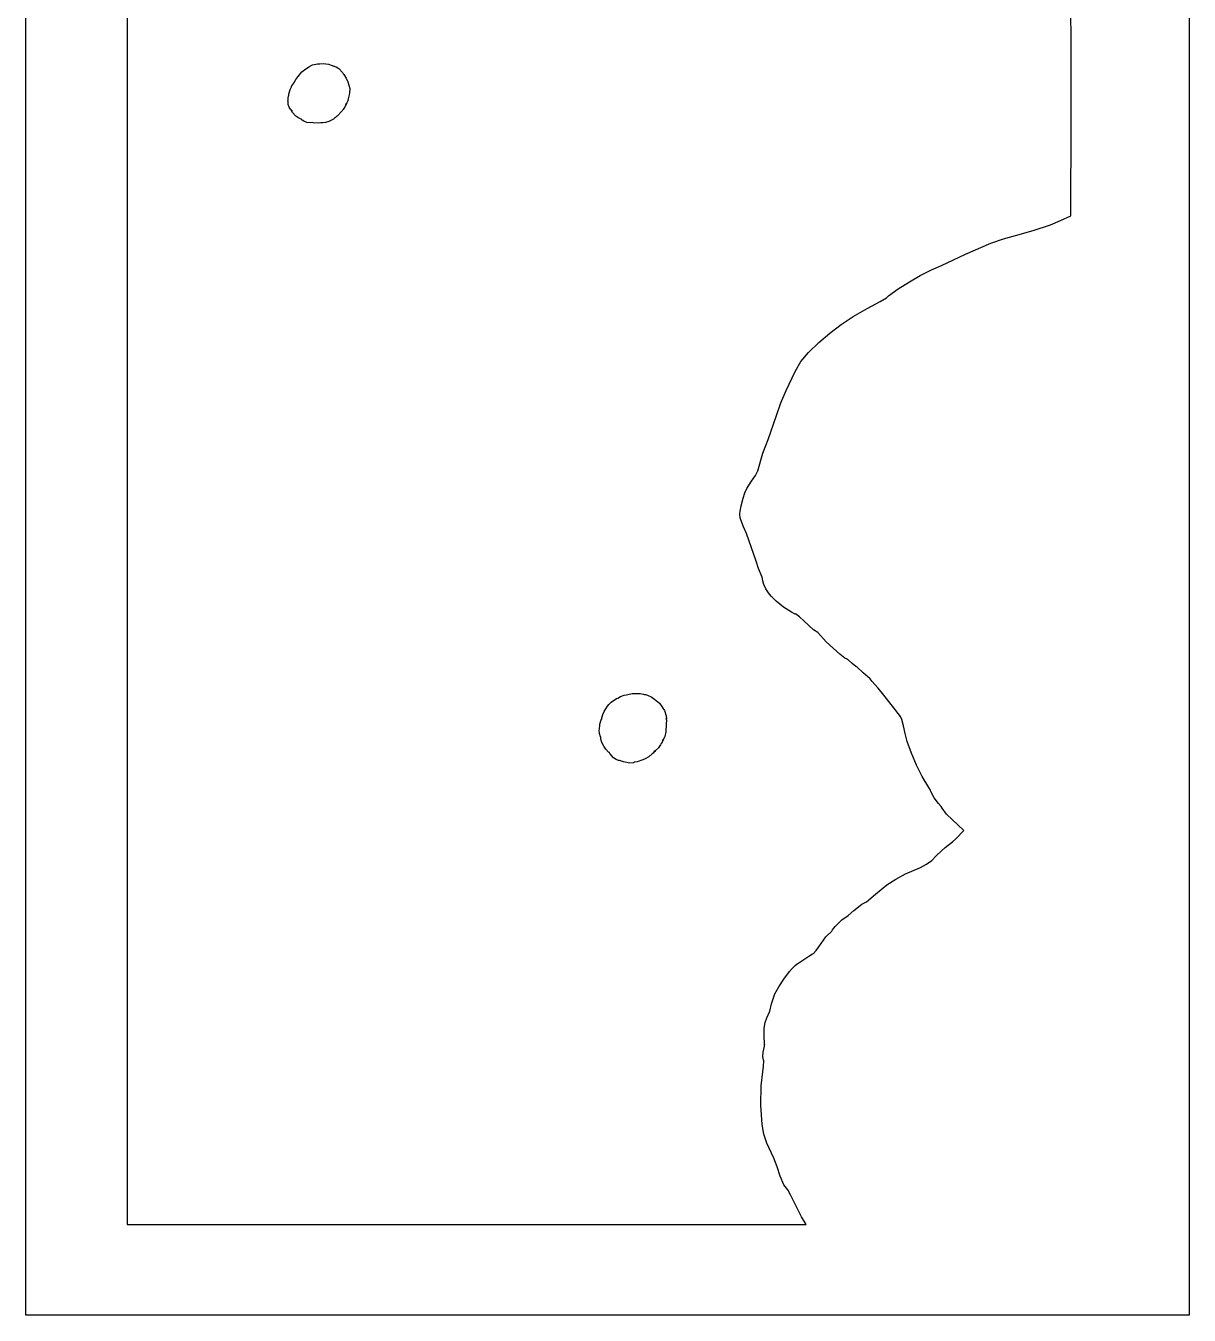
# Model space of a CAD drawing. Extents: x 2 to 598, y 977 to 2998.
# Drawn here: x 2 to 283.1, y 977.2 to 1288.7 of the extents above; entities that cross this region are included whole.
import ezdxf

# ---------------------------------------------------------------- set-up
doc = ezdxf.new("R2010")
doc.units = 0

msp = doc.modelspace()

# ---------------------------------------------------------------- linework, layer by layer
at = {"layer": 'Calque 1'}
for p, q in [((26.4647, 1789.14), (26.4583, 999.134)), ((254.5848, 1287.329), (254.115, 1302.0966)), ((254.619075, 1276.5725), (254.5848, 1287.329)), ((67.7937, 1276.5271), (68.6634, 1277.5999)), ((68.6634, 1277.5999), (69.6525, 1278.3668)), ((69.6525, 1278.3668), (70.0587, 1278.5999)), ((70.0587, 1278.5999), (70.3574, 1278.8117)), ((70.3574, 1278.8117), (71.3015, 1279.2954)), ((71.3015, 1279.2954), (72.098725, 1279.504975)), ((72.098725, 1279.504975), (72.5175, 1279.514)), ((72.5175, 1279.514), (73.027, 1279.54)), ((73.027, 1279.54), (73.0274, 1279.54)), ((73.0274, 1279.54), (73.0278, 1279.54)), ((73.0278, 1279.54), (73.0283, 1279.54)), ((73.0283, 1279.54), (73.0287, 1279.54)), ((73.0287, 1279.54), (73.86795, 1279.59455)), ((73.86795, 1279.59455), (75.1164, 1279.455)), ((75.1164, 1279.455), (76.4244, 1279.0044)), ((76.4248, 1279.01), (76.325608, 1279.050061)), ((76.325608, 1279.050061), (76.385312, 1279.029137)), ((76.385312, 1279.029137), (76.6852, 1278.918)), ((76.4244, 1279.0044), (76.4248, 1279.01)), ((76.6852, 1278.918), (76.9974, 1278.7945)), ((76.9974, 1278.7945), (77.6681, 1278.4043)), ((77.6681, 1278.4043), (77.6685, 1278.4043)), ((77.6685, 1278.4043), (78.5326, 1277.4194)), ((78.5326, 1277.4194), (78.6902, 1277.1176)), ((66.1806, 1273.9948), (66.2446, 1274.1229)), ((66.2446, 1274.1229), (66.3126, 1274.2495)), ((66.3126, 1274.2495), (66.7342, 1274.8976)), ((66.7342, 1274.8976), (66.883162, 1275.106712)), ((66.8453, 1275.0345), (67.2572, 1275.7693)), ((66.883162, 1275.106712), (66.8453, 1275.0345)), ((67.2572, 1275.7693), (67.2576, 1275.77)), ((67.2576, 1275.77), (67.7077, 1276.3747)), ((67.661075, 1276.3141), (67.7937, 1276.5271)), ((67.7077, 1276.3747), (67.661075, 1276.3141)), ((78.6902, 1277.1176), (78.866762, 1276.950587)), ((78.866762, 1276.950587), (79.4271, 1276.1094)), ((79.4271, 1276.1094), (79.824, 1275.2402)), ((79.824, 1275.2402), (80.2663, 1273.6227)), ((254.5638, 1265.7464), (254.619075, 1276.5725)), ((65.3822, 1271.1309), (65.3932, 1271.3087)), ((65.3822, 1270.7485), (65.3822, 1271.1309)), ((65.3932, 1271.3087), (65.4722, 1271.7774)), ((65.4722, 1271.7774), (65.5382, 1271.9531)), ((65.5382, 1271.9531), (65.5482, 1271.9851)), ((65.5482, 1271.9851), (65.5682, 1272.2052)), ((65.5682, 1272.2052), (65.8545, 1273.3519)), ((65.8545, 1273.3519), (66.1806, 1273.9948)), ((80.1593, 1272.0486), (79.8565, 1270.7733)), ((80.2578, 1272.550537), (80.1593, 1272.0486)), ((80.2663, 1273.6227), (80.2578, 1272.550537)), ((65.3402, 1270.61), (65.3822, 1270.7485)), ((65.3402, 1270.615), (65.3402, 1270.61)), ((65.3452, 1270.6135), (65.3402, 1270.615)), ((65.4122, 1270.3815), (65.3452, 1270.6135)), ((65.4022, 1270.3425), (65.4122, 1270.3815)), ((65.425529, 1269.705783), (65.4022, 1270.3425)), ((65.61118, 1269.107345), (65.425529, 1269.705783)), ((65.945292, 1268.577284), (65.61118, 1269.107345)), ((66.414, 1268.1457), (65.945292, 1268.577284)), ((66.1588, 1268.3493), (66.125038, 1268.413588)), ((66.125038, 1268.413588), (66.414, 1268.1457)), ((66.4752, 1267.766138), (66.1588, 1268.3493)), ((78.3197, 1268.0587), (77.2159, 1266.9255)), ((78.4463, 1268.2318), (78.3197, 1268.0587)), ((78.5073, 1268.3188), (78.4463, 1268.2318)), ((78.5723, 1268.4178), (78.5073, 1268.3188)), ((78.6583, 1268.5178), (78.56925, 1268.4104)), ((78.56925, 1268.4104), (78.5933, 1268.4548)), ((78.5933, 1268.4548), (78.5723, 1268.4178)), ((79.0929, 1269.1385), (78.6583, 1268.5178)), ((79.4659, 1269.9045), (79.0929, 1269.1385)), ((79.3337, 1269.7591), (79.452394, 1269.949541)), ((79.3507, 1269.7971), (79.3337, 1269.7591)), ((79.5822, 1270.1531), (79.3507, 1269.7971)), ((79.452394, 1269.949541), (79.4659, 1269.9045)), ((79.5826, 1270.1531), (79.5822, 1270.1531)), ((79.874763, 1270.751087), (79.5826, 1270.1531)), ((79.8565, 1270.7733), (79.891595, 1270.840461)), ((79.891595, 1270.840461), (79.874763, 1270.751087)), ((67.2548, 1266.9039), (66.4752, 1267.766138)), ((67.2552, 1266.9039), (67.2548, 1266.9039)), ((67.7157, 1266.5954), (67.2552, 1266.9039)), ((68.6675, 1266.0657), (67.7157, 1266.5954)), ((68.8133, 1265.9474), (68.61605, 1266.09415)), ((68.61605, 1266.09415), (68.6675, 1266.0657)), ((69.159825, 1265.685887), (68.8133, 1265.9474)), ((69.9238, 1265.3697), (69.159825, 1265.685887)), ((70.685375, 1265.269975), (69.9238, 1265.3697)), ((71.2689, 1265.3417), (70.685375, 1265.269975)), ((71.4731, 1265.2947), (71.2689, 1265.3417)), ((72.800713, 1265.216162), (71.4731, 1265.2947)), ((73.3133, 1265.3267), (72.800713, 1265.216162)), ((73.763088, 1265.268037), (73.3133, 1265.3267)), ((74.395114, 1265.338048), (73.763088, 1265.268037)), ((75.2532, 1265.5876), (74.395114, 1265.338048)), ((76.3177, 1266.2015), (75.2532, 1265.5876)), ((76.496, 1266.3359), (76.3177, 1266.2015)), ((76.6268, 1266.4149), (76.496, 1266.3359)), ((76.8526, 1266.5958), (76.6268, 1266.4149)), ((77.198763, 1266.899737), (76.8526, 1266.5958)), ((77.2159, 1266.9255), (77.198763, 1266.899737)), ((254.5018, 1242.8062), (254.5638, 1265.7464)), ((245.406837, 1239.293375), (249.5636, 1240.6838)), ((249.5636, 1240.6838), (252.018375, 1241.68065)), ((252.018375, 1241.68065), (254.5018, 1242.8062)), ((235.1562, 1236.2655), (238.277988, 1237.270712)), ((238.277988, 1237.270712), (241.1801, 1238.039)), ((241.1801, 1238.039), (245.406837, 1239.293375)), ((223.268, 1230.8198), (229.080775, 1233.592525)), ((229.080775, 1233.592525), (235.1562, 1236.2655)), ((220.8255, 1229.769675), (223.268, 1230.8198)), ((215.5326, 1226.880862), (218.1355, 1228.4143)), ((218.1355, 1228.4143), (220.8255, 1229.769675)), ((210.4946, 1223.4652), (212.8325, 1225.1618)), ((212.8325, 1225.1618), (215.5326, 1226.880862)), ((205.2969, 1220.403862), (208.4519, 1222.0979)), ((208.4519, 1222.0979), (209.9655, 1222.9903)), ((209.9655, 1222.9903), (210.4946, 1223.4652)), ((199.028077, 1216.539256), (201.8941, 1218.4795)), ((201.8941, 1218.4795), (205.2969, 1220.403862)), ((196.286188, 1214.45295), (199.028077, 1216.539256)), ((191.1516, 1209.8324), (193.66263, 1212.218144)), ((193.66263, 1212.218144), (196.286188, 1214.45295)), ((189.293602, 1207.602148), (191.1516, 1209.8324)), ((187.878188, 1205.259313), (189.293602, 1207.602148)), ((185.7225, 1200.6635), (187.878188, 1205.259313)), ((184.440019, 1197.633323), (185.7225, 1200.6635)), ((183.3699, 1194.627737), (184.440019, 1197.633323)), ((181.4199, 1188.8022), (183.3699, 1194.627737)), ((180.0629, 1185.4629), (180.82, 1187.3842)), ((180.82, 1187.3842), (181.4199, 1188.8022)), ((178.8588, 1181.2166), (180.0629, 1185.4629)), ((178.312363, 1180.112312), (178.8588, 1181.2166)), ((176.226675, 1176.958338), (177.3763, 1178.7294)), ((177.3763, 1178.7294), (178.312363, 1180.112312)), ((174.856, 1172.7898), (175.3247, 1174.6274)), ((175.3247, 1174.6274), (175.711328, 1175.87332)), ((175.711328, 1175.87332), (176.226675, 1176.958338)), ((174.536, 1170.81), (174.611, 1171.5066)), ((174.611, 1171.5066), (174.856, 1172.7898)), ((174.5368, 1170.8184), (174.536, 1170.81)), ((174.6448, 1169.8702), (174.5368, 1170.8184)), ((175.015825, 1168.711637), (174.6448, 1169.8702)), ((175.4572, 1167.6961), (175.015825, 1168.711637)), ((176.1202, 1166.1107), (175.4572, 1167.6961)), ((178.473, 1159.3964), (176.1202, 1166.1107)), ((179.045288, 1157.625775), (178.473, 1159.3964)), ((179.9019, 1155.5088), (179.045288, 1157.625775)), ((180.07785, 1154.64345), (179.9019, 1155.5088)), ((180.3375, 1153.789575), (180.07785, 1154.64345)), ((180.8181, 1152.7167), (180.3375, 1153.789575)), ((181.434692, 1151.735472), (180.8181, 1152.7167)), ((182.096838, 1150.93355), (181.434692, 1151.735472)), ((183.3053, 1149.7339), (182.096838, 1150.93355)), ((185.073025, 1148.264375), (183.3053, 1149.7339)), ((187.0188, 1147.071), (185.073025, 1148.264375)), ((187.0188, 1147.0706), (187.0188, 1147.071)), ((187.9435, 1146.6184), (187.0188, 1147.0706)), ((188.067244, 1146.603669), (187.9435, 1146.6184)), ((188.971841, 1145.946894), (187.9526, 1146.7011)), ((187.9526, 1146.7011), (188.067244, 1146.603669)), ((189.9842, 1145.011675), (188.971841, 1145.946894)), ((192.3233, 1142.7794), (189.9842, 1145.011675)), ((193.3538, 1142.1386), (192.3233, 1142.7794)), ((195.4338, 1139.8979), (193.3538, 1142.1386)), ((198.6723, 1136.9333), (195.4338, 1139.8979)), ((199.877925, 1135.989562), (198.6723, 1136.9333)), ((200.4453, 1135.723), (199.877925, 1135.989562)), ((200.5864, 1135.63), (200.4453, 1135.723)), ((200.6004, 1135.609), (200.5864, 1135.63)), ((201.6598, 1134.6452), (200.6004, 1135.609)), ((202.5962, 1133.9833), (201.6598, 1134.6452)), ((202.792, 1133.8933), (202.5962, 1133.9833)), ((204.315338, 1132.446075), (202.792, 1133.8933)), ((206.0399, 1130.987), (204.315338, 1132.446075)), ((206.4104, 1130.4413), (206.0399, 1130.987)), ((207.964863, 1128.722137), (206.4104, 1130.4413)), ((209.3043, 1127.0704), (207.964863, 1128.722137)), ((142.5948, 1124.3501), (142.9085, 1124.7527)), ((142.9085, 1124.7527), (143.4423, 1125.3423)), ((143.4423, 1125.3423), (143.443, 1125.34)), ((143.443, 1125.34), (144.7665, 1126.1937)), ((144.7665, 1126.1937), (145.0176, 1126.3064)), ((145.0176, 1126.3064), (145.0926, 1126.3404)), ((145.0926, 1126.3404), (145.6874, 1126.6944)), ((145.6874, 1126.6944), (146.5915, 1126.999012)), ((146.5915, 1126.999012), (147.138, 1127.1036)), ((147.138, 1127.1036), (147.4785, 1127.2142)), ((147.4785, 1127.2142), (148.5156, 1127.3992)), ((148.5156, 1127.3992), (149.0546, 1127.4152)), ((149.0546, 1127.4152), (149.4324, 1127.4252)), ((149.4324, 1127.4252), (150.4561, 1127.4248)), ((150.4561, 1127.4248), (151.276637, 1127.27585)), ((151.276637, 1127.27585), (151.5103, 1127.1767)), ((151.5103, 1127.1767), (151.7284, 1127.1587)), ((151.7284, 1127.1587), (152.2214, 1127.029)), ((152.2214, 1127.029), (153.2813, 1126.541225)), ((153.2813, 1126.541225), (153.7391, 1126.1691)), ((153.7391, 1126.1691), (153.8351, 1126.0931)), ((153.8351, 1126.0931), (153.802837, 1126.121975)), ((153.802837, 1126.121975), (153.9061, 1126.0571)), ((153.9061, 1126.0571), (155.0947, 1125.1151)), ((155.0947, 1125.1151), (155.7127, 1124.3027)), ((211.417725, 1124.365812), (209.3043, 1127.0704)), ((141.1205, 1121.2008), (141.2512, 1121.807)), ((141.2512, 1121.807), (141.4615, 1122.3542)), ((141.461, 1122.36), (141.7721, 1123.0649)), ((141.4615, 1122.3542), (141.461, 1122.36)), ((141.7721, 1123.0649), (142.5948, 1124.3501)), ((155.7127, 1124.3027), (155.9592, 1123.9038)), ((155.9592, 1123.9038), (155.959, 1123.9)), ((155.959, 1123.9), (156.3414, 1123.2907)), ((156.3414, 1123.2907), (156.7119, 1122.0763)), ((156.7119, 1122.0763), (156.781937, 1121.282837)), ((213.3759, 1121.8992), (211.417725, 1124.365812)), ((213.698737, 1121.123387), (213.3759, 1121.8992)), ((140.5406, 1118.5585), (140.54729, 1118.568)), ((140.6096, 1117.7725), (140.5406, 1118.5585)), ((140.54729, 1118.568), (140.59329, 1118.874)), ((140.59329, 1118.874), (140.68529, 1119.722)), ((140.68529, 1119.722), (140.726915, 1119.866)), ((140.70484, 1120.009937), (140.94969, 1120.863)), ((140.72429, 1119.8279), (140.70484, 1120.009937)), ((140.726915, 1119.866), (140.72429, 1119.8279)), ((140.94969, 1120.863), (140.95, 1120.86)), ((140.95, 1120.86), (141.138675, 1121.289462)), ((141.138675, 1121.289462), (141.1205, 1121.1778)), ((141.1205, 1121.1778), (141.1205, 1121.2008)), ((156.6441, 1118.6949), (156.630675, 1118.139138)), ((156.75, 1119.5445), (156.6441, 1118.6949)), ((156.7349, 1121.3632), (156.735, 1121.37)), ((156.759445, 1121.212033), (156.7349, 1121.3632)), ((156.735, 1121.37), (156.784, 1120.8295)), ((156.774, 1120.2477), (156.75, 1119.5449)), ((156.75, 1119.5449), (156.75, 1119.5445)), ((156.781937, 1121.282837), (156.759445, 1121.212033)), ((156.784, 1120.8295), (156.774, 1120.2481)), ((156.774, 1120.2481), (156.774, 1120.2477)), ((214.104, 1119.6104), (213.698737, 1121.123387)), ((214.446225, 1117.79095), (214.104, 1119.6104)), ((140.8767, 1116.9746), (140.6096, 1117.7725)), ((140.9127, 1116.9316), (140.8767, 1116.9746)), ((140.953988, 1116.36615), (140.9127, 1116.9316)), ((141.1902, 1115.6045), (140.953988, 1116.36615)), ((141.6176, 1114.8811), (141.1902, 1115.6045)), ((155.56255, 1115.365112), (155.3537, 1115.0305)), ((155.5671, 1115.3902), (155.56255, 1115.365112)), ((155.7677, 1115.6966), (155.5671, 1115.3902)), ((156.1155, 1116.4413), (155.7677, 1115.6966)), ((155.89327, 1116.119395), (155.970113, 1116.236138)), ((155.9175, 1116.1395), (155.89327, 1116.119395)), ((156.2555, 1116.6857), (155.9175, 1116.1395)), ((155.970113, 1116.236138), (156.1155, 1116.4413)), ((156.3867, 1117.0175), (156.2555, 1116.6857)), ((156.630675, 1118.139138), (156.3867, 1117.0175)), ((214.9344, 1115.8758), (214.446225, 1117.79095)), ((215.996284, 1112.987419), (214.9344, 1115.8758)), ((141.663338, 1114.693662), (141.6176, 1114.8811)), ((142.1674, 1113.9633), (141.663338, 1114.693662)), ((142.834525, 1113.2683), (142.1674, 1113.9633)), ((142.960778, 1113.185644), (142.834525, 1113.2683)), ((143.097113, 1112.907312), (142.9312, 1113.2543)), ((142.9312, 1113.2543), (142.960778, 1113.185644)), ((144.0221, 1111.9319), (143.097113, 1112.907312)), ((152.5104, 1112.1598), (151.6903, 1111.6337)), ((153.377, 1112.83), (152.5104, 1112.1598)), ((153.5971, 1113.0417), (153.377, 1112.835)), ((153.377, 1112.835), (153.377, 1112.83)), ((154.0049, 1113.5957), (153.5971, 1113.0417)), ((153.9794, 1113.4422), (153.683025, 1113.1398)), ((153.683025, 1113.1398), (153.7309, 1113.2061)), ((153.7309, 1113.2061), (153.8209, 1113.3172)), ((153.8209, 1113.3172), (154.0049, 1113.5957)), ((154.1603, 1113.6711), (153.9794, 1113.4422)), ((154.2193, 1113.7271), (154.1603, 1113.6711)), ((154.1763, 1113.6921), (154.2193, 1113.7271)), ((154.1863, 1113.7021), (154.1763, 1113.6921)), ((154.8462, 1114.3057), (154.1863, 1113.7021)), ((155.149013, 1114.696162), (154.8462, 1114.3057)), ((155.1594, 1114.7558), (155.149013, 1114.696162)), ((155.256813, 1114.905937), (155.1594, 1114.7558)), ((155.3537, 1115.0305), (155.172463, 1114.774038)), ((155.172463, 1114.774038), (155.1884, 1114.8088)), ((155.1884, 1114.8088), (155.256813, 1114.905937)), ((217.227125, 1110.1581), (215.996284, 1112.987419)), ((144.686338, 1111.486062), (144.0221, 1111.9319)), ((145.181225, 1111.2752), (144.686338, 1111.486062)), ((145.4969, 1111.2461), (145.181225, 1111.2752)), ((146.411225, 1110.896025), (145.4969, 1111.2461)), ((147.9872, 1110.6379), (146.411225, 1110.896025)), ((148.872525, 1110.717937), (147.9872, 1110.6379)), ((149.0962, 1110.809), (148.872525, 1110.717937)), ((149.1302, 1110.819), (149.0962, 1110.809)), ((149.203875, 1110.811512), (149.1302, 1110.819)), ((149.7514, 1110.901), (149.203875, 1110.811512)), ((151.0701, 1111.379), (149.7514, 1110.901)), ((151.6903, 1111.6337), (151.0701, 1111.379)), ((218.626003, 1107.406406), (217.227125, 1110.1581)), ((220.192, 1104.7509), (218.626003, 1107.406406)), ((220.5827, 1104.1194), (220.192, 1104.7509)), ((220.7025, 1103.7638), (220.5827, 1104.1194)), ((221.5087, 1102.2037), (220.7025, 1103.7638)), ((222.517212, 1100.821275), (221.5087, 1102.2037)), ((223.1856, 1100.102), (222.517212, 1100.821275)), ((223.3877, 1099.7543), (223.1856, 1100.102)), ((224.5111, 1098.2639), (223.3877, 1099.7543)), ((228.6519, 1094.3365), (224.5111, 1098.2639)), ((226.7187, 1092.3599), (228.6519, 1094.3365)), ((224.1406, 1090.2287), (225.9312, 1091.6039)), ((225.9312, 1091.6039), (226.7187, 1092.3599)), ((220.9573, 1087.1059), (222.0001, 1088.2314)), ((222.0001, 1088.2314), (222.1128, 1088.3431)), ((222.1128, 1088.3431), (224.1406, 1090.2287)), ((214.5515, 1083.8358), (218.160488, 1085.429225)), ((218.160488, 1085.429225), (219.671755, 1086.197934)), ((219.671755, 1086.197934), (220.9573, 1087.1059)), ((207.318013, 1078.944475), (210.036, 1081.173)), ((210.036, 1081.173), (212.208775, 1082.570888)), ((212.208775, 1082.570888), (214.5515, 1083.8358)), ((205.105, 1077.089), (207.318013, 1078.944475)), ((200.6841, 1073.8354), (202.106275, 1075.040075)), ((202.106275, 1075.040075), (204.0452, 1076.535)), ((204.0452, 1076.535), (205.105, 1077.089)), ((197.5773, 1071.1674), (199.167788, 1072.730825)), ((199.167788, 1072.730825), (200.6841, 1073.8354)), ((193.632687, 1066.256537), (195.3268, 1068.6094)), ((195.3268, 1068.6094), (195.4813, 1068.7794)), ((195.4813, 1068.7794), (196.7278, 1070.0031)), ((196.7278, 1070.0031), (196.9531, 1070.3685)), ((196.9531, 1070.3685), (197.5773, 1071.1674)), ((192.987292, 1065.332177), (193.632687, 1066.256537)), ((188.5195, 1062.1684), (189.5163, 1062.8594)), ((189.5163, 1062.8594), (191.2056, 1064.0143)), ((191.2056, 1064.0143), (192.117825, 1064.541925)), ((192.117825, 1064.541925), (192.3291, 1064.6101)), ((192.3291, 1064.6101), (192.987292, 1065.332177)), ((185.1957, 1058.397), (186.5759, 1060.2733)), ((186.5759, 1060.2733), (187.178525, 1061.027062)), ((187.178525, 1061.027062), (187.9076, 1061.7332)), ((187.9076, 1061.7332), (188.112662, 1061.895862)), ((188.0802, 1061.8624), (188.1851, 1061.9354)), ((188.112662, 1061.895862), (188.0802, 1061.8624)), ((188.1851, 1061.9354), (188.5195, 1062.1684)), ((183.0025, 1054.8468), (183.93845, 1056.558975)), ((183.93845, 1056.558975), (185.1957, 1058.397)), ((182.224, 1052.431437), (183.0025, 1054.8468)), ((181.0698, 1049.06935), (181.783, 1050.7096)), ((181.783, 1050.7096), (182.224, 1052.431437)), ((180.398, 1046.56), (180.670994, 1047.924888)), ((180.670994, 1047.924888), (181.0698, 1049.06935)), ((180.3804, 1046.2127), (180.3974, 1046.56)), ((180.3804, 1046.0478), (180.3804, 1046.2127)), ((180.3914, 1045.605), (180.3804, 1046.0478)), ((180.4304, 1044.357), (180.3914, 1045.605)), ((180.3974, 1046.56), (180.398, 1046.56)), ((180.4694, 1043.11), (180.4304, 1044.357)), ((180.1144, 1039.7388), (180.1734, 1040.7506)), ((180.1734, 1040.7506), (180.4654, 1042.2384)), ((180.4654, 1042.2384), (180.47765, 1042.250313)), ((180.4824, 1042.6858), (180.4694, 1043.11)), ((180.47765, 1042.250313), (180.4824, 1042.6208)), ((180.47865, 1042.531013), (180.4824, 1042.6858)), ((180.4824, 1042.6208), (180.47865, 1042.531013)), ((180.0818, 1036.036988), (180.276859, 1037.428992)), ((180.2555, 1038.8701), (180.1144, 1039.7388)), ((180.3125, 1038.7851), (180.2555, 1038.8701)), ((180.276859, 1037.428992), (180.3255, 1038.6585)), ((180.3255, 1038.6585), (180.3125, 1038.7851)), ((179.692, 1032.6837), (180.0818, 1036.036988)), ((179.639, 1028.01), (179.692, 1032.6837)), ((179.6388, 1028.0056), (179.639, 1028.01)), ((179.9116, 1023.3181), (179.6388, 1028.0056)), ((180.353797, 1020.953737), (179.9116, 1023.3181)), ((181.082925, 1018.83605), (180.353797, 1020.953737)), ((182.7269, 1015.1718), (181.082925, 1018.83605)), ((183.5558, 1013.0572), (182.7269, 1015.1718)), ((184.2488, 1010.8542), (183.5558, 1013.0572)), ((185.1991, 1008.6973), (184.2488, 1010.8542)), ((186.1221, 1007.4922), (185.1991, 1008.6973)), ((186.8776, 1006.1935), (186.1221, 1007.4922)), ((188.445087, 1002.913912), (186.8776, 1006.1935)), ((189.39933, 1001.037386), (188.445087, 1002.913912)), ((190.557, 999.134), (189.39933, 1001.037386)), ((26.4583, 999.134), (190.557, 999.134))]:
    msp.add_line(p, q, dxfattribs=at)
at = {"layer": 'Layer 1'}
for p, q in [((1.99988, 977.24), (1.99988, 1803.01)), ((283.121, 1303.13), (283.121, 977.24)), ((283.121, 977.24), (1.99988, 977.24))]:
    msp.add_line(p, q, dxfattribs=at)

doc.saveas('drawing.dxf')
